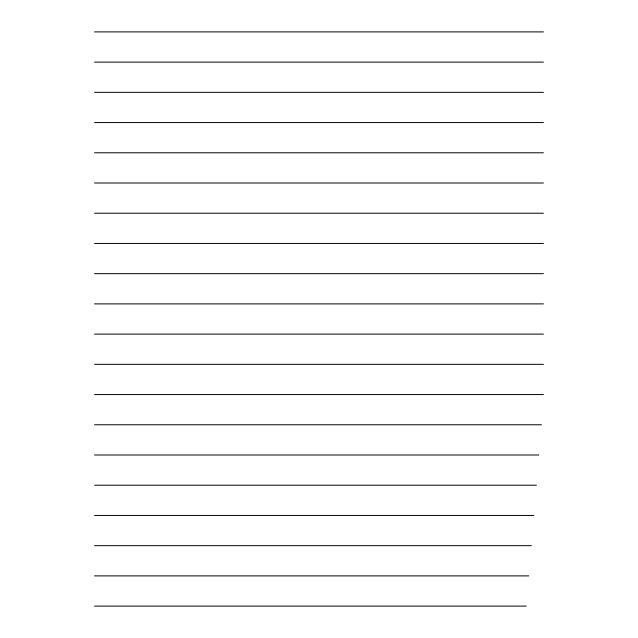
<?xml version="1.0" encoding="UTF-8"?>
<svg xmlns="http://www.w3.org/2000/svg" width="638" height="638" viewBox="0 0 638 638"><rect width="100%" height="100%" fill="white"/><g stroke="black" fill="none" stroke-linecap="round" stroke-linejoin="round"><path stroke-width="0.96" d="M94.552 31.9L543.448 31.9M94.552 62.117L543.448 62.117M94.552 92.343L543.448 92.343M94.552 122.56L543.448 122.56M94.552 152.785L543.448 152.785M94.552 183.002L543.448 183.002M94.552 213.228L543.448 213.228M94.552 243.445L543.448 243.445M94.552 273.67L543.448 273.67M94.552 303.887L543.448 303.887M94.552 334.113L543.448 334.113M94.552 364.33L543.448 364.33M94.552 394.555L543.448 394.555M94.552 424.772L541.383 424.772M94.552 454.998L538.863 454.998M94.552 485.215L536.351 485.215M94.552 515.44L533.831 515.44M94.552 545.657L531.31 545.657M94.552 575.883L528.798 575.883M94.552 606.1L526.278 606.1"/></g></svg>
